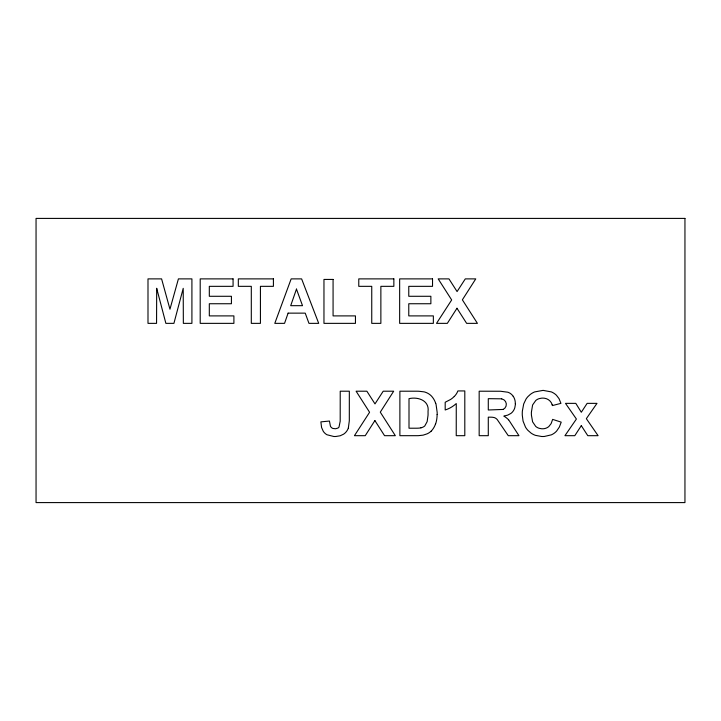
<?xml version="1.0" encoding="UTF-8"?>
<svg xmlns="http://www.w3.org/2000/svg" width="721" height="721" viewBox="0 0 721 721"><rect width="100%" height="100%" fill="white"/><g stroke="black" fill="none" stroke-linecap="round" stroke-linejoin="round"><path stroke-width="1.08" d="M348.36 427.913L349.315 420.749L349.334 391.206L340.222 391.206L340.195 421.235L339.005 427.066A3.605 3.605 0 0 1 337.852 428.103L335.571 428.752L332.895 428.445A4.398 4.398 0 0 1 331.345 427.436L330.921 426.958A5.633 5.633 0 0 1 330.425 426.192L329.443 421.046L320.881 421.875L321.584 427.508L323.251 431.275A10.914 10.914 0 0 0 326.974 434.754L333.787 436.493A24.487 24.487 0 0 0 335.959 436.475L340.213 435.763L343.629 434.159A12.302 12.302 0 0 0 348.387 427.923M435.601 423.93L435.817 423.335A30.003 30.003 0 0 0 437.106 414.548M502.852 409.447L488.288 409.988L488.288 398.668L501.708 398.821M420.947 427.85L419.613 428.058A38.889 38.889 0 0 1 415.72 428.211L409.005 428.22L409.005 398.668C417.946 396.532 429.644 400.506 428.031 411.61A52.75 52.75 0 0 1 428.031 415.323L427.147 421.632L424.795 425.94A8.589 8.589 0 0 1 420.938 427.814M552.142 404.733L552.376 405.572L560.938 403.363L559.036 398.659L556.378 395.189A16.835 16.835 0 0 0 551.331 391.9L543.102 390.376L534.649 391.918A18.358 18.358 0 0 0 530.286 394.45L528.006 396.541A18.746 18.746 0 0 0 526.051 399.028L523.698 403.949L522.355 411.132A39.772 39.772 0 0 0 522.283 415.143L523.067 421.109L525.492 427.129A19.107 19.107 0 0 0 527.997 430.437L531.062 433.096A18.304 18.304 0 0 0 535.451 435.349L541.534 436.484A27.173 27.173 0 0 0 544.4 436.457L551.349 434.844A16.105 16.105 0 0 0 554.521 432.979A15.348 15.348 0 0 0 556.693 430.969L559.334 427.084L561.217 422.145L552.647 419.388L551.132 423.597L548.861 426.508A9.4 9.4 0 0 1 543.463 428.743L543.012 428.77A12.753 12.753 0 0 1 541.345 428.725L539.092 428.274A9.779 9.779 0 0 1 535.712 426.408L532.594 421.821L531.431 415.206A41.241 41.241 0 0 1 531.395 412.196L532.612 404.95L535.784 400.461A10.022 10.022 0 0 1 539.227 398.614L541.525 398.172A13.618 13.618 0 0 1 543.219 398.118L544.526 398.235A9.4 9.4 0 0 1 552.205 404.715M435.682 403.363A19.674 19.674 0 0 0 431.519 396.117A15.078 15.078 0 0 0 425.255 392.197A13.474 13.474 0 0 0 424.002 391.854L418.91 391.26A60.546 60.546 0 0 0 416.305 391.206L399.885 391.206L399.885 435.682L416.792 435.682A46.955 46.955 0 0 0 418.586 435.646L423.128 435.151L427.066 433.853A14.168 14.168 0 0 0 431.068 431.212M435.727 403.354A21.639 21.639 0 0 1 436.061 404.454L437.16 412.34A49.208 49.208 0 0 1 437.178 414.548M435.538 423.912A19.611 19.611 0 0 1 431.104 431.248M513.181 396.307A10.292 10.292 0 0 0 507.872 392.224L500.5 391.251L479.168 391.206L479.168 435.682L488.288 435.682L488.288 417.171L490.091 417.171A26.326 26.326 0 0 1 492.461 417.261L494.191 417.558A6.768 6.768 0 0 1 497.211 419.55L508.269 435.682L518.949 435.682L509.026 420.379A15.375 15.375 0 0 0 508.539 419.82M513.226 396.271A13.041 13.041 0 0 1 515.326 403.697M515.362 403.697A16.394 16.394 0 0 1 515.317 404.923L514.803 407.753A11.139 11.139 0 0 1 512.46 411.988A10.473 10.473 0 0 1 510.828 413.466L507.719 415.125L503.79 416.098A21.008 21.008 0 0 1 508.566 419.793M501.699 398.902A5.57 5.57 0 0 1 502.888 409.546M156.691 288.346L156.556 323.359L147.994 323.359L147.994 278.883L161.594 278.883L169.958 309.219L178.411 278.883L191.912 278.883L191.912 323.359L183.35 323.359L183.215 288.346L173.914 323.359L165.875 323.359L156.691 288.346M288.103 313.139L284.543 323.359L274.791 323.359L291.158 278.883L301.621 278.883L318.709 323.359L308.958 323.359L305.235 313.139L288.103 313.139M296.475 289.103L290.698 305.677L302.514 305.677L296.475 289.103M374.893 420.577L365.241 435.682L354.444 435.682L369.585 412.277L356.102 391.206L366.872 391.206L374.992 403.904L383.202 391.206L393.675 391.206L380.282 412.16L395.333 435.682L384.554 435.682L374.893 420.577M456.979 308.255L447.326 323.359L436.529 323.359L451.67 299.945L438.188 278.883L448.958 278.883L457.078 291.572L465.288 278.883L475.761 278.883L462.368 299.828L477.419 323.359L466.64 323.359L456.979 308.255M581.306 425.669L574.799 435.682L564.94 435.682L576.403 419.036L565.498 403.363L575.8 403.363L581.306 412.25L587.137 403.363L596.988 403.363L586.335 418.676L598.097 435.682L587.786 435.682L581.306 425.669M454.284 396.496L452.473 398.091A36.753 36.753 0 0 1 450.544 399.497L445.19 402.255L445.19 409.988A29.804 29.804 0 0 0 456.267 403.562L456.24 435.682L464.802 435.682L464.802 390.935L457.862 390.935A15.096 15.096 0 0 1 454.266 396.478M684.95 218.409L36.05 218.409L36.05 502.591L684.95 502.591L684.95 218.409M233.072 278.883L200.204 278.883L200.204 323.359L233.901 323.359L233.901 315.897L209.315 315.897L209.315 303.739L231.423 303.739L231.423 296.286L209.315 296.286L209.315 286.336L233.072 286.336L233.072 278.883M273.412 278.883L238.327 278.883L238.327 286.336L251.305 286.336L251.305 323.359L260.425 323.359L260.425 286.336L273.412 286.336L273.412 278.883M393.855 278.883L358.77 278.883L358.77 286.336L371.748 286.336L371.748 323.359L380.868 323.359L380.868 286.336L393.855 286.336L393.855 278.883M432.528 278.883L399.65 278.883L399.65 323.359L433.357 323.359L433.357 315.897L408.771 315.897L408.771 303.739L430.87 303.739L430.87 296.286L408.771 296.286L408.771 286.336L432.528 286.336L432.528 278.883M333.075 279.433L323.963 279.433L323.963 323.359L355.453 323.359L355.453 315.897L333.075 315.897L333.075 279.433"/></g></svg>
